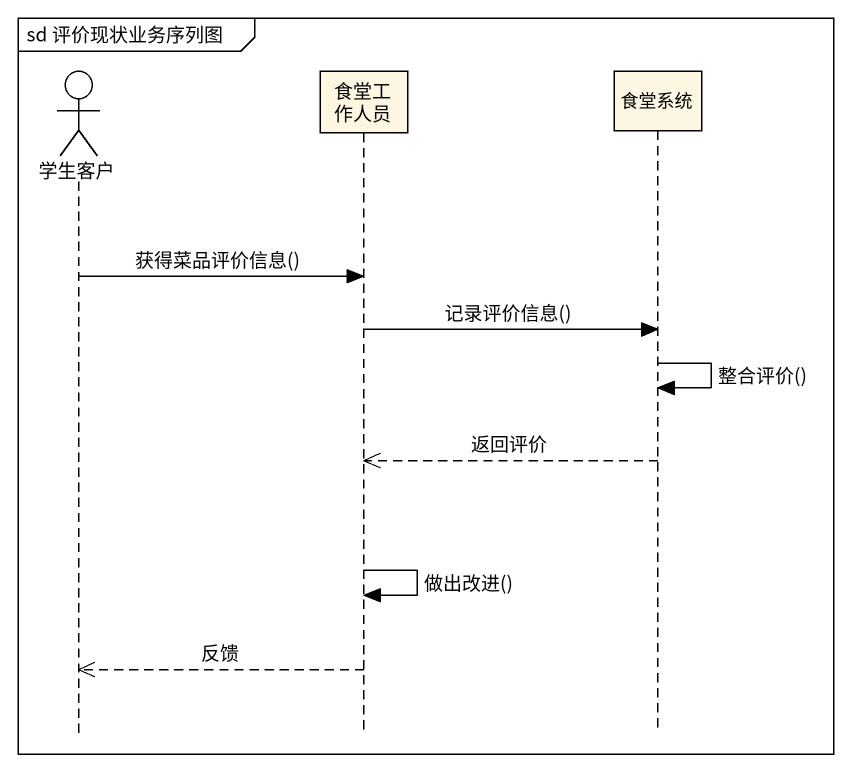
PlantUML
@startuml
mainframe sd 评价现状业务序列图
hide footbox
actor 学生客户
participant 食堂工作人员
participant 食堂系统

学生客户 -> 食堂工作人员 : 获得菜品评价信息()
食堂工作人员 -> 食堂系统 : 记录评价信息()
食堂系统 -> 食堂系统 : 整合评价()
食堂系统 -->> 食堂工作人员 : 返回评价
食堂工作人员 -> 食堂工作人员 : 做出改进()
食堂工作人员 -->> 学生客户 : 反馈
@enduml
